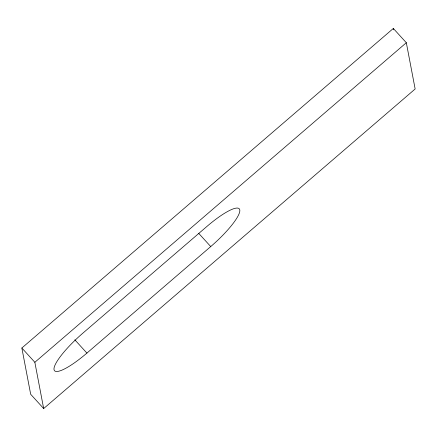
<?xml version="1.0" encoding="UTF-8"?>
<svg xmlns="http://www.w3.org/2000/svg" width="437" height="437" viewBox="0 0 437 437"><rect width="100%" height="100%" fill="white"/><g stroke="black" fill="none" stroke-linecap="round" stroke-linejoin="round"><path stroke-width="0.66" d="M21.85 348.01L393.333 28.449L406.323 42.728L415.15 88.99L43.667 408.551L30.677 394.272L21.85 348.01L34.845 362.289L43.667 408.551M34.845 362.289L406.323 42.728M86.914 353.085L210.738 246.566A41.165 8.806 -42.3 0 0 239.776 209.88A41.165 8.806 -42.3 0 0 206.903 226.453L83.074 332.972A41.165 8.806 -42.3 0 0 54.035 369.658A41.165 8.806 -42.3 0 0 86.914 353.085L74.814 339.795M198.644 233.276L210.738 246.566M393.333 28.449L393.59 29.792"/></g></svg>
